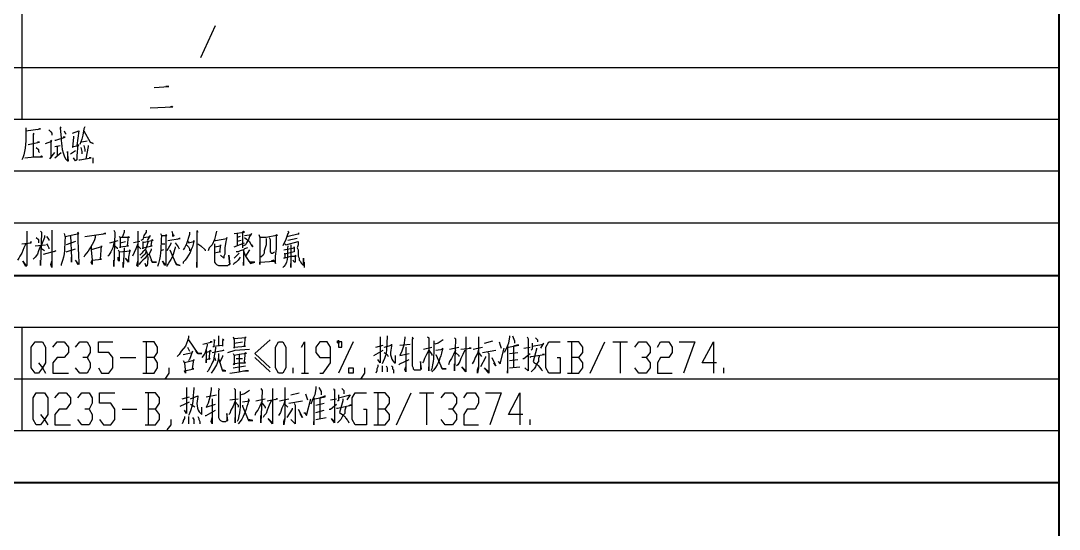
# Model space of a CAD drawing. Header units: millimetres. Extents: x 0 to 822, y 14 to 1153.
# Drawn here: x 638.5 to 819, y 938.5 to 1027 of the extents above; entities that cross this region are included whole.
import ezdxf

# ---------------------------------------------------------------- set-up
doc = ezdxf.new("R2010")
doc.units = ezdxf.units.MM
doc.layers.add('1', color=7, linetype='Continuous')

msp = doc.modelspace()

# ---------------------------------------------------------------- hatches: boundary and pattern name
h = msp.add_hatch(color=0)
h.dxf.hatch_style = 2
h.paths.add_polyline_path([(693.72, 970.701732), (693.36, 970.881732), (693.36, 971.241732), (693.72, 971.421732), (693.9, 971.241732), (693.9, 970.881732)])

# ---------------------------------------------------------------- linework, layer by layer
at = {"layer": '1', "color": 0, "lineweight": 40}
for points in [[(43.56, 14.721732), (819, 14.721732), (819, 1153.221732), (43.56, 1153.221732), (43.56, 14.721732)], [(819, 982.581732), (569.34, 982.581732)], [(819, 946.581732), (569.34, 946.581732)]]:
    msp.add_lwpolyline(points, dxfattribs=at)
at = {"layer": '1', "color": 0, "lineweight": 25}
for points in [[(638.64, 1135.941732), (638.64, 1009.761732)], [(669.78, 1020.561732), (672.3, 1026.141732)], [(819, 1018.761732), (569.34, 1018.761732)], [(661.68, 1015.341732), (664.2, 1015.521732), (664.02, 1015.521732), (663.66, 1015.521732)], [(664.38, 1011.921732), (664.74, 1012.101732), (664.92, 1011.921732), (660.96, 1011.741732)], [(819, 1009.761732), (569.34, 1009.761732)], [(639.36, 1007.781732), (641.88, 1008.141732), (641.7, 1008.141732), (641.34, 1007.961732)], [(640.62, 1007.421732), (640.8, 1007.241732), (640.62, 1007.241732), (640.62, 1003.281732)], [(643.32, 1007.961732), (643.68, 1007.601732), (643.86, 1007.421732), (643.86, 1007.061732)], [(646.02, 1007.781732), (646.2, 1007.421732), (646.38, 1007.241732)], [(647.46, 1007.421732), (648.54, 1007.781732), (648.54, 1007.781732), (648.18, 1005.261732)], [(649.62, 1008.501732), (649.44, 1008.141732), (649.26, 1007.061732), (649.08, 1006.341732), (648.72, 1005.441732), (648.72, 1005.441732)], [(649.44, 1007.781732), (650.52, 1005.801732), (651.06, 1005.621732), (650.52, 1005.801732)], [(639.72, 1005.441732), (641.7, 1005.801732), (641.7, 1005.801732), (641.34, 1005.801732)], [(642.78, 1005.621732), (643.86, 1005.981732), (643.68, 1006.161732), (643.68, 1003.101732), (643.5, 1002.921732), (644.4, 1004.001732)], [(644.4, 1006.161732), (644.4, 1006.161732), (644.58, 1006.161732), (646.2, 1006.701732), (646.02, 1006.701732), (645.84, 1006.701732)], [(647.64, 1006.881732), (647.64, 1006.701732), (647.64, 1006.701732), (647.46, 1004.901732), (647.46, 1004.901732), (647.64, 1005.081732), (648.54, 1005.261732), (648.36, 1005.441732), (648.18, 1003.461732), (648.18, 1003.101732), (648.18, 1002.741732), (648, 1002.561732), (647.64, 1003.101732)], [(649.98, 1005.981732), (649.08, 1005.801732)], [(641.16, 1004.901732), (641.52, 1004.541732), (641.52, 1004.181732), (641.7, 1004.001732)], [(644.4, 1005.081732), (645.3, 1005.261732)], [(644.4, 1003.101732), (645.48, 1004.001732)], [(644.76, 1005.081732), (644.76, 1003.461732)], [(647.1, 1003.821732), (648, 1004.361732)], [(648.9, 1004.901732), (649.08, 1004.181732), (649.08, 1003.821732)], [(649.44, 1005.261732), (649.62, 1004.541732), (649.62, 1004.181732)], [(650.16, 1005.261732), (650.16, 1005.081732), (649.8, 1002.921732)], [(639.18, 1003.101732), (640.8, 1003.281732), (642.24, 1003.281732), (642.06, 1003.461732), (641.88, 1003.281732)], [(648.54, 1002.741732), (648.72, 1002.741732), (648.72, 1002.741732), (650.7, 1003.101732), (650.52, 1003.101732), (650.34, 1003.101732)], [(651.06, 1002.201732), (651.06, 1003.101732)], [(819, 1000.761732), (569.34, 1000.761732)], [(819, 991.761732), (569.34, 991.761732)], [(639.54, 990.321732), (639.54, 984.381732), (639.36, 984.201732), (638.82, 985.101732), (639.36, 984.381732)], [(641.88, 990.321732), (642.06, 990.141732), (641.88, 984.381732), (641.88, 984.741732), (641.88, 985.281732)], [(642.6, 989.601732), (642.6, 989.241732), (642.06, 987.981732)], [(642.96, 989.421732), (643.32, 988.881732), (643.32, 988.701732)], [(643.86, 990.501732), (643.86, 990.141732), (643.86, 984.021732), (643.68, 984.561732), (643.86, 985.101732)], [(647.1, 989.601732), (647.28, 985.641732), (647.28, 984.921732), (647.28, 985.101732), (647.28, 985.821732)], [(649.62, 989.421732), (653.22, 989.961732), (653.04, 989.961732), (652.68, 989.781732)], [(654.66, 990.501732), (654.84, 990.141732), (654.66, 984.201732), (654.66, 984.561732), (654.66, 985.281732)], [(655.56, 989.421732), (655.74, 989.241732), (655.74, 987.441732), (655.74, 987.621732), (657.18, 987.801732), (657, 987.801732), (657.18, 989.421732), (657.36, 989.241732), (655.74, 989.241732)], [(656.46, 990.501732), (656.46, 990.141732), (656.1, 989.241732)], [(658.8, 990.321732), (658.8, 990.141732), (658.8, 984.201732), (658.62, 984.381732), (658.8, 985.101732)], [(660.24, 990.501732), (660.24, 990.141732), (659.88, 989.601732), (659.7, 988.881732), (659.34, 988.701732)], [(659.88, 989.241732), (660.96, 989.421732), (660.96, 989.601732), (660.42, 988.701732)], [(662.94, 989.601732), (663.84, 989.601732), (663.66, 989.781732), (663.66, 989.241732), (663.66, 984.561732), (663.48, 984.381732), (663.12, 985.101732), (663.48, 984.561732)], [(664.74, 990.321732), (664.92, 989.781732), (665.1, 989.601732), (664.92, 989.421732), (664.92, 989.781732)], [(667.8, 990.141732), (667.8, 989.781732), (667.26, 988.161732), (666.9, 987.441732), (666.72, 987.081732)], [(669.06, 990.501732), (669.24, 990.141732), (669.06, 990.321732), (669.06, 984.021732), (669.06, 984.381732), (669.06, 984.921732)], [(672.48, 990.321732), (672.3, 989.601732), (672.12, 988.881732), (671.76, 987.981732), (671.22, 987.441732), (671.04, 986.901732)], [(675.54, 989.961732), (677.34, 990.141732), (677.16, 990.321732), (676.98, 990.141732), (676.98, 987.441732)], [(676.08, 989.961732), (676.08, 987.801732)], [(676.62, 989.421732), (676.08, 989.241732)], [(677.34, 989.601732), (678.6, 989.781732), (678.6, 989.961732), (678.24, 989.421732), (678.06, 988.881732), (677.7, 988.341732), (677.52, 987.981732), (677.16, 987.801732)], [(679.86, 989.781732), (680.04, 989.241732), (680.04, 986.721732), (680.04, 985.101732), (680.04, 984.561732), (680.04, 984.921732), (682.56, 985.101732), (682.38, 985.281732), (682.02, 985.101732)], [(682.56, 985.101732), (682.74, 984.741732), (682.74, 985.281732), (682.74, 986.001732), (682.92, 987.261732), (682.92, 988.161732), (682.92, 989.781732), (683.1, 989.601732), (682.92, 989.601732), (681.12, 989.241732), (680.04, 989.241732)], [(684.9, 990.321732), (685.08, 990.141732), (684.9, 989.961732), (684.54, 988.881732), (684, 987.801732)], [(684.72, 989.421732), (686.88, 989.961732), (686.7, 989.961732), (686.7, 989.781732)], [(639.36, 988.161732), (639, 987.441732), (638.64, 986.541732), (638.28, 986.001732), (638.1, 985.641732), (637.92, 985.281732)], [(638.64, 988.161732), (640.26, 988.341732), (640.26, 988.521732), (640.08, 988.341732)], [(641.88, 987.801732), (641.52, 986.901732), (641.34, 986.361732), (640.98, 985.821732), (640.62, 985.461732)], [(640.98, 987.801732), (642.78, 987.981732)], [(641.16, 989.241732), (641.52, 988.881732), (641.52, 988.521732), (641.52, 988.341732)], [(642.96, 988.161732), (643.14, 987.801732), (643.32, 987.441732), (643.32, 987.261732)], [(648, 988.521732), (646.38, 987.981732)], [(650.7, 987.621732), (650.7, 987.081732), (650.88, 985.281732), (650.88, 984.561732), (650.7, 984.921732), (650.88, 985.281732), (652.5, 985.461732), (652.32, 985.461732), (652.5, 987.801732), (652.5, 987.621732), (650.7, 987.081732)], [(654.66, 988.341732), (654.48, 987.441732), (654.12, 986.721732), (653.76, 986.181732), (653.58, 986.001732)], [(653.94, 988.341732), (655.38, 988.701732)], [(654.84, 987.801732), (655.2, 987.441732), (655.2, 987.261732)], [(655.74, 988.341732), (656.64, 988.521732)], [(658.8, 988.161732), (658.44, 987.261732), (657.9, 986.001732)], [(659.16, 988.521732), (658.08, 988.341732)], [(658.8, 987.801732), (659.34, 987.261732)], [(660.6, 988.521732), (660.24, 987.441732), (660.06, 987.081732), (659.7, 986.721732), (659.52, 986.541732), (659.16, 986.181732)], [(659.7, 988.521732), (659.7, 987.261732), (659.7, 987.441732), (661.32, 987.801732), (661.14, 987.801732), (661.32, 988.881732), (661.5, 988.701732), (659.7, 988.341732)], [(662.94, 988.161732), (663.48, 988.161732)], [(664.56, 988.341732), (664.56, 988.161732), (663.84, 986.901732)], [(664.02, 988.701732), (666.18, 989.061732), (666, 989.061732), (665.64, 988.881732)], [(665.28, 988.341732), (665.82, 987.621732), (666, 987.261732)], [(667.26, 987.981732), (667.62, 987.621732), (667.8, 987.261732), (667.8, 986.901732)], [(669.24, 988.161732), (669.78, 987.801732), (670.5, 987.081732), (670.5, 986.901732)], [(672.12, 988.701732), (672.3, 988.701732), (674.28, 989.061732), (674.28, 989.241732), (674.1, 988.521732), (673.92, 987.441732), (673.92, 986.361732), (673.74, 986.001732), (673.74, 985.641732), (673.2, 986.181732), (673.74, 985.641732)], [(672.12, 988.161732), (672.12, 987.801732), (672.12, 985.281732), (672.12, 984.921732), (672.3, 984.741732), (672.48, 984.561732), (672.84, 984.381732), (673.38, 984.381732), (673.92, 984.381732), (674.46, 984.381732), (674.64, 984.561732), (674.82, 984.561732), (674.64, 986.181732), (674.82, 984.561732)], [(672.12, 987.621732), (673.2, 987.801732), (673.2, 987.981732), (673.02, 986.721732), (673.2, 986.721732), (672.12, 986.541732)], [(675.54, 987.621732), (677.34, 988.341732)], [(676.8, 988.701732), (676.08, 988.521732)], [(677.34, 989.241732), (678.24, 988.521732), (678.42, 988.161732), (678.6, 987.981732), (678.78, 987.621732), (678.6, 987.981732)], [(681.12, 989.061732), (681.12, 987.981732), (680.94, 987.441732), (680.76, 986.901732), (680.76, 986.541732), (680.58, 986.181732), (680.22, 985.821732)], [(681.66, 989.241732), (681.84, 988.881732), (681.84, 987.081732), (681.84, 986.721732), (682.02, 986.541732), (682.2, 986.541732), (682.56, 986.721732)], [(684.18, 987.081732), (685.98, 987.441732), (685.98, 987.621732), (685.98, 986.721732), (685.98, 986.721732), (684.36, 986.361732), (684.36, 986.541732), (684.36, 986.361732), (684.36, 985.641732), (684.18, 985.641732), (685.44, 986.001732), (686.34, 986.001732), (686.16, 986.181732), (686.16, 985.461732), (686.16, 985.101732), (686.16, 984.921732), (685.98, 984.921732), (685.8, 985.281732)], [(684.36, 988.161732), (684.54, 987.981732), (686.7, 988.521732), (686.7, 988.521732), (686.7, 988.341732), (686.7, 987.981732), (686.52, 987.441732), (686.7, 987.081732), (686.7, 986.721732), (686.7, 986.361732), (686.7, 986.001732), (686.88, 985.641732), (686.88, 985.281732), (687.06, 985.101732), (687.24, 984.741732), (687.42, 984.561732), (687.6, 984.381732), (687.6, 984.561732), (687.6, 985.641732), (687.6, 984.561732)], [(686.52, 989.061732), (684.9, 988.701732)], [(685.44, 987.981732), (685.44, 987.801732), (685.44, 984.021732), (685.44, 984.741732)], [(641.88, 987.441732), (642.42, 987.081732), (642.6, 986.901732)], [(642.42, 986.361732), (644.58, 986.901732), (644.58, 986.901732), (644.22, 986.721732)], [(646.38, 986.721732), (648, 987.261732)], [(655.38, 987.081732), (655.56, 986.721732), (655.56, 985.101732), (655.38, 985.281732), (655.38, 985.821732)], [(655.56, 986.721732), (657.54, 986.901732), (657.36, 987.081732), (657.36, 986.721732), (657.18, 985.821732), (657.18, 985.281732), (657.18, 984.921732), (656.64, 985.641732), (657.18, 985.101732)], [(656.46, 987.441732), (656.28, 984.021732), (656.28, 984.381732), (656.28, 984.921732)], [(660.42, 986.181732), (660.06, 985.641732), (659.7, 985.281732), (659.34, 984.921732), (658.98, 984.561732)], [(660.24, 986.901732), (660.24, 986.901732), (660.06, 986.361732), (659.7, 986.001732), (659.34, 985.641732), (659.34, 985.641732)], [(661.14, 987.261732), (661.14, 987.081732), (660.78, 986.361732), (660.42, 986.181732)], [(660.78, 986.361732), (661.32, 984.921732), (662.04, 984.921732), (661.32, 984.921732), (661.14, 985.281732)], [(663.3, 987.081732), (662.76, 986.901732)], [(664.38, 987.081732), (664.38, 987.081732), (665.46, 984.561732), (666.18, 984.381732), (665.64, 984.561732), (665.28, 984.921732)], [(676.62, 985.821732), (676.26, 985.281732), (675.9, 984.921732), (675.54, 984.741732), (675.36, 984.561732)], [(676.44, 986.541732), (675.54, 985.641732)], [(677.88, 987.441732), (677.34, 987.261732), (677.16, 987.081732), (676.62, 986.901732), (676.26, 986.721732), (675.9, 986.721732)], [(677.16, 987.081732), (677.16, 984.381732), (677.16, 984.921732)], [(677.16, 986.901732), (677.52, 986.001732), (677.88, 985.461732), (678.42, 984.741732), (679.14, 984.921732), (678.42, 984.921732), (678.06, 985.101732)], [(678.24, 987.081732), (677.52, 986.001732)], [(687.78, 984.021732), (687.78, 984.921732)], [(819, 973.581732), (569.34, 973.581732)], [(638.64, 973.581732), (638.64, 955.581732)], [(667.62, 972.141732), (667.62, 971.781732), (667.44, 971.241732), (667.08, 970.341732), (666.36, 969.441732), (666, 968.901732), (665.64, 968.541732)], [(667.62, 971.421732), (669.24, 969.081732), (669.96, 969.081732), (669.24, 969.081732), (668.88, 969.441732)], [(671.94, 971.421732), (672.12, 971.421732), (671.94, 970.161732), (671.94, 970.341732), (673.56, 970.521732)], [(672.84, 972.141732), (672.84, 971.781732), (672.84, 971.781732), (672.84, 970.521732)], [(673.56, 971.601732), (673.74, 971.421732), (673.56, 971.241732), (673.56, 970.341732)], [(675.36, 971.961732), (675.54, 971.421732), (675.54, 969.981732), (675.54, 970.161732), (677.52, 970.341732), (677.34, 970.341732), (677.52, 971.961732), (677.52, 971.781732), (675.54, 971.601732)], [(681.84, 966.561732), (679.14, 969.081732), (681.84, 971.421732)], [(700.92, 971.961732), (700.92, 967.461732), (700.56, 968.001732)], [(705.24, 971.961732), (705.24, 971.781732), (705.06, 970.521732), (704.7, 969.441732), (704.34, 968.721732), (704.34, 968.721732), (704.34, 968.721732), (705.96, 969.081732)], [(706.5, 971.961732), (706.68, 971.601732), (706.5, 971.601732), (706.5, 970.341732), (706.5, 968.361732), (706.5, 967.281732), (706.5, 966.921732), (706.68, 966.561732), (706.68, 966.381732), (706.86, 966.201732), (707.22, 966.201732), (707.76, 966.201732), (707.94, 966.201732), (708.12, 966.381732), (707.94, 967.641732), (707.94, 966.381732)], [(709.2, 971.961732), (709.38, 971.781732), (709.38, 966.021732), (709.38, 966.381732), (709.38, 966.741732)], [(711.9, 971.421732), (711, 970.881732), (710.46, 970.701732)], [(713.88, 971.781732), (714.06, 971.601732), (713.88, 966.021732), (713.88, 966.381732), (713.88, 967.281732)], [(715.86, 971.961732), (715.86, 971.601732), (715.86, 966.201732), (715.86, 966.021732), (715.86, 965.841732), (715.14, 966.741732), (715.86, 966.021732)], [(718.02, 971.961732), (718.02, 966.561732), (717.84, 965.661732), (717.84, 966.201732), (718.02, 966.741732)], [(723.42, 972.141732), (723.42, 971.961732), (723.24, 970.881732), (722.88, 969.981732), (722.52, 969.261732)], [(723.96, 972.141732), (724.32, 971.241732), (724.32, 971.061732), (724.32, 970.881732)], [(726.48, 971.961732), (726.66, 971.601732), (726.66, 971.601732), (726.66, 966.381732), (726.66, 966.021732), (726.66, 966.021732), (726.12, 966.561732), (726.66, 966.021732)], [(727.92, 971.781732), (728.28, 971.421732), (728.28, 971.241732), (728.28, 971.061732)], [(641.52, 967.461732), (642.24, 966.561732), (641.52, 965.661732), (640.98, 965.661732), (640.26, 966.561732), (640.26, 970.161732), (640.98, 971.061732), (642.24, 971.061732), (642.78, 970.161732), (642.78, 967.461732), (642.24, 966.561732), (642.78, 965.661732)], [(644.04, 970.161732), (644.76, 971.061732), (646.02, 971.061732), (646.74, 970.161732), (646.74, 969.261732), (646.02, 968.361732), (644.76, 968.361732), (644.04, 967.461732), (644.04, 965.661732), (646.74, 965.661732)], [(648, 970.161732), (648.72, 971.061732), (649.98, 971.061732), (650.52, 970.161732), (650.52, 969.261732), (649.98, 968.361732), (649.26, 968.361732)], [(651.96, 966.561732), (652.5, 965.661732), (653.76, 965.661732), (654.48, 966.561732), (654.48, 968.361732), (653.76, 969.261732), (651.96, 969.261732), (651.96, 971.061732), (654.48, 971.061732)], [(661.68, 968.361732), (662.22, 969.261732), (662.22, 970.161732), (661.68, 971.061732), (659.7, 971.061732)], [(660.24, 971.061732), (660.24, 965.661732)], [(667.44, 970.161732), (667.8, 969.441732)], [(670.86, 970.701732), (670.86, 970.521732), (670.68, 969.801732), (670.5, 969.261732), (670.32, 968.901732), (669.96, 968.361732)], [(670.14, 970.701732), (671.76, 971.061732), (671.58, 971.061732), (671.58, 971.061732), (671.4, 971.061732)], [(670.68, 969.621732), (670.68, 969.261732), (670.68, 967.461732), (670.68, 968.001732), (671.4, 968.181732), (671.22, 968.001732), (671.4, 969.621732), (671.58, 969.441732), (670.68, 969.261732)], [(671.76, 969.261732), (673.74, 969.621732), (673.74, 969.621732), (673.38, 969.441732)], [(674.46, 969.261732), (675.72, 969.621732), (678.24, 969.801732)], [(675.54, 970.881732), (676.98, 971.061732)], [(683.28, 965.661732), (682.74, 966.561732), (682.74, 970.161732), (683.28, 971.061732), (684, 971.061732), (684.54, 970.161732), (684.54, 966.561732), (684, 965.661732), (683.28, 965.661732)], [(687.24, 970.161732), (687.78, 971.061732), (687.78, 965.661732)], [(690.48, 965.661732), (691.02, 965.661732), (692.28, 967.461732), (692.28, 970.161732), (691.74, 971.061732), (690.48, 971.061732), (689.76, 970.161732), (689.76, 969.261732), (690.48, 968.361732), (692.28, 968.361732)], [(694.26, 971.061732), (693.72, 971.061732), (693.72, 970.161732), (694.26, 970.161732), (694.26, 971.061732)], [(696.24, 971.061732), (693.72, 965.661732)], [(699.84, 968.721732), (701.46, 969.621732)], [(700.2, 970.161732), (701.46, 970.521732)], [(704.34, 970.521732), (706.14, 970.701732)], [(705.42, 970.161732), (705.42, 969.981732), (705.42, 969.801732), (705.42, 965.841732), (705.24, 966.201732), (705.42, 966.741732)], [(709.38, 969.621732), (709.02, 968.901732), (708.66, 968.181732), (708.48, 967.641732), (708.3, 967.461732)], [(708.48, 969.801732), (709.92, 970.161732)], [(709.38, 969.621732), (709.92, 968.901732), (709.92, 968.721732)], [(714.06, 969.621732), (713.7, 968.901732), (713.34, 968.181732), (712.98, 967.641732), (712.8, 967.101732)], [(712.98, 969.801732), (714.6, 970.161732)], [(715.68, 969.621732), (715.32, 968.901732), (714.96, 968.181732), (714.78, 967.641732), (714.42, 967.101732), (714.24, 966.921732)], [(714.96, 969.801732), (716.76, 969.981732), (716.58, 969.981732), (716.4, 969.981732)], [(718.02, 969.801732), (717.84, 969.081732), (717.48, 968.361732), (717.3, 967.821732), (716.94, 967.281732)], [(717.12, 969.801732), (718.74, 970.161732)], [(718.74, 969.261732), (721.08, 969.621732)], [(719.1, 970.881732), (720.54, 971.241732)], [(721.44, 967.641732), (721.44, 967.641732), (721.8, 967.281732), (722.52, 969.981732)], [(721.62, 971.061732), (721.8, 970.521732), (721.98, 969.981732)], [(723.06, 970.341732), (723.06, 966.201732), (723.06, 965.661732), (723.06, 966.021732)], [(723.24, 970.161732), (725.04, 970.521732), (725.04, 970.521732), (724.68, 970.521732), (724.14, 970.341732), (724.14, 966.561732)], [(725.94, 969.981732), (727.02, 970.161732)], [(727.38, 970.881732), (727.38, 970.341732), (727.38, 969.981732), (727.38, 969.801732), (727.2, 969.621732)], [(727.38, 970.341732), (729.36, 970.701732), (729.36, 970.881732), (728.82, 969.981732)], [(731.7, 968.361732), (732.24, 968.361732), (732.24, 965.661732), (730.26, 965.661732), (729.72, 966.561732), (729.72, 970.161732), (730.26, 971.061732), (732.24, 971.061732)], [(735.48, 968.361732), (736.2, 969.261732), (736.2, 970.161732), (735.48, 971.061732), (733.5, 971.061732)], [(734.22, 971.061732), (734.22, 965.661732)], [(737.46, 965.661732), (739.98, 971.061732)], [(741.42, 971.061732), (743.94, 971.061732)], [(742.68, 971.061732), (742.68, 965.661732)], [(745.2, 970.161732), (745.92, 971.061732), (747.18, 971.061732), (747.9, 970.161732), (747.9, 969.261732), (747.18, 968.361732), (746.46, 968.361732)], [(749.16, 970.161732), (749.7, 971.061732), (751.14, 971.061732), (751.68, 970.161732), (751.68, 969.261732), (751.14, 968.361732), (749.7, 968.361732), (749.16, 967.461732), (749.16, 965.661732), (751.68, 965.661732)], [(752.94, 971.061732), (755.64, 971.061732), (753.66, 965.661732)], [(759.42, 967.461732), (756.9, 967.461732), (758.88, 971.061732), (758.88, 965.661732)], [(649.98, 968.361732), (650.52, 967.461732), (650.52, 966.561732), (649.98, 965.661732), (648.72, 965.661732), (648, 966.561732)], [(655.74, 968.361732), (658.44, 968.361732)], [(659.7, 965.661732), (661.68, 965.661732), (662.22, 966.561732), (662.22, 967.461732), (661.68, 968.361732), (660.24, 968.361732)], [(666.72, 968.901732), (668.34, 969.261732), (668.34, 969.441732), (667.8, 968.001732), (667.62, 967.821732)], [(666.72, 967.821732), (666.9, 967.461732), (667.08, 965.661732), (666.9, 966.021732), (668.52, 966.381732), (668.34, 966.381732), (668.52, 968.001732), (668.52, 967.821732), (666.9, 967.461732)], [(672.12, 968.361732), (672.3, 967.821732)], [(672.84, 968.181732), (673.56, 966.021732), (674.1, 966.021732), (673.56, 966.201732), (673.38, 966.381732)], [(673.56, 968.721732), (673.56, 968.541732), (673.02, 967.461732)], [(675.36, 969.081732), (675.54, 968.721732), (675.54, 967.101732), (675.36, 967.281732), (676.44, 967.461732), (677.52, 967.461732), (677.34, 967.641732), (677.52, 969.261732), (677.7, 969.081732), (676.44, 968.901732), (675.54, 968.721732)], [(675.9, 968.181732), (676.98, 968.181732)], [(676.44, 968.901732), (676.44, 965.841732)], [(681.84, 965.841732), (679.14, 968.361732)], [(701.64, 969.261732), (702.18, 968.901732), (702.36, 968.541732)], [(704.16, 967.101732), (704.34, 967.281732), (705.96, 968.001732)], [(710.64, 968.901732), (710.64, 968.901732), (711.72, 966.381732), (712.44, 966.381732), (711.72, 966.381732), (711.54, 966.741732)], [(714.06, 969.261732), (714.6, 968.721732), (714.6, 968.541732)], [(718.02, 969.261732), (718.56, 968.541732)], [(719.28, 968.541732), (719.28, 968.361732), (718.38, 966.741732)], [(719.64, 969.261732), (719.82, 969.081732), (719.82, 965.841732), (719.82, 965.661732), (719.1, 966.561732), (719.82, 965.841732)], [(720.36, 968.361732), (720.9, 967.281732), (721.08, 966.921732), (720.72, 967.461732)], [(723.42, 969.081732), (724.86, 969.261732)], [(723.42, 967.821732), (724.86, 968.001732)], [(725.76, 968.181732), (725.94, 968.181732), (727.02, 969.081732)], [(727.02, 968.541732), (727.02, 968.361732), (727.2, 968.541732), (729.54, 968.901732), (729.36, 968.901732), (729.18, 968.901732)], [(728.64, 968.721732), (728.46, 968.181732), (728.46, 967.641732), (728.1, 967.281732), (727.92, 966.741732), (727.74, 966.381732), (727.56, 966.201732), (727.2, 965.841732)], [(733.5, 965.661732), (735.48, 965.661732), (736.2, 966.561732), (736.2, 967.461732), (735.48, 968.361732), (734.22, 968.361732)], [(747.18, 968.361732), (747.9, 967.461732), (747.9, 966.561732), (747.18, 965.661732), (745.92, 965.661732), (745.2, 966.561732)], [(664.2, 966.561732), (664.2, 965.661732), (663.48, 964.581732)], [(674.82, 965.661732), (676.44, 965.841732), (677.16, 966.021732), (678.06, 966.021732), (677.52, 966.021732)], [(675.36, 966.561732), (677.52, 966.921732)], [(685.8, 965.661732), (685.8, 966.561732)], [(696.24, 965.661732), (695.52, 965.661732), (695.52, 966.561732), (696.24, 966.561732), (696.24, 965.661732)], [(698.22, 966.561732), (698.22, 965.661732), (697.5, 964.581732)], [(700.56, 967.101732), (700.56, 966.741732), (700.38, 966.381732), (700.38, 966.021732), (700.2, 965.661732)], [(701.28, 966.921732), (701.28, 966.201732), (701.28, 965.841732)], [(702, 966.921732), (702.18, 966.561732), (702.18, 966.201732), (702.18, 966.021732), (702.18, 965.841732)], [(702.9, 966.921732), (703.08, 966.741732), (703.08, 966.381732), (703.26, 966.201732), (703.26, 965.841732), (703.26, 965.661732)], [(723.42, 966.561732), (725.22, 966.741732)], [(760.68, 965.661732), (760.68, 966.561732)], [(819, 964.581732), (569.34, 964.581732)], [(687.24, 965.661732), (688.5, 965.661732)], [(667.26, 963.141732), (667.26, 958.641732), (666.9, 959.181732)], [(671.58, 963.141732), (671.58, 962.781732), (671.4, 961.701732), (671.04, 960.441732), (670.68, 959.721732), (670.68, 959.721732), (670.68, 959.721732), (672.3, 960.261732)], [(672.84, 962.961732), (673.02, 962.781732), (672.84, 962.601732), (672.84, 961.521732), (672.84, 959.361732), (672.84, 958.461732), (672.84, 957.921732), (673.02, 957.561732), (673.2, 957.381732), (673.56, 957.201732), (674.1, 957.201732), (674.28, 957.381732), (674.46, 957.381732), (674.28, 958.641732), (674.28, 957.381732)], [(675.54, 962.961732), (675.72, 962.781732), (675.72, 962.781732), (675.72, 957.021732), (675.72, 957.561732), (675.72, 957.921732)], [(678.24, 962.601732), (677.34, 962.061732), (676.8, 961.881732)], [(680.22, 962.961732), (680.4, 962.601732), (680.22, 957.021732), (680.22, 957.381732), (680.22, 958.281732)], [(682.2, 962.961732), (682.2, 962.781732), (682.2, 957.381732), (682.2, 957.021732), (682.2, 956.841732), (681.48, 957.741732), (682.2, 957.021732)], [(684.36, 963.141732), (684.36, 957.741732), (684.18, 956.661732), (684.18, 957.201732), (684.36, 957.741732)], [(689.76, 963.321732), (689.76, 962.961732), (689.58, 961.881732), (689.22, 961.161732), (688.86, 960.261732)], [(690.3, 963.141732), (690.66, 962.421732), (690.66, 962.241732), (690.66, 961.881732)], [(692.82, 962.961732), (693, 962.601732), (693, 962.781732), (693, 957.381732), (693, 957.201732), (693, 957.021732), (692.46, 957.741732), (693, 957.201732)], [(694.26, 962.961732), (694.62, 962.601732), (694.62, 962.241732), (694.62, 962.061732)], [(641.88, 958.461732), (642.6, 957.561732), (641.88, 956.661732), (641.16, 956.661732), (640.62, 957.561732), (640.62, 961.341732), (641.16, 962.241732), (642.6, 962.241732), (643.14, 961.341732), (643.14, 958.461732), (642.6, 957.561732), (643.14, 956.661732)], [(644.4, 961.341732), (645.12, 962.241732), (646.38, 962.241732), (647.1, 961.341732), (647.1, 960.441732), (646.38, 959.361732), (645.12, 959.361732), (644.4, 958.461732), (644.4, 956.661732), (647.1, 956.661732)], [(648.36, 961.341732), (649.08, 962.241732), (650.34, 962.241732), (650.88, 961.341732), (650.88, 960.441732), (650.34, 959.361732), (649.62, 959.361732)], [(652.14, 957.561732), (652.86, 956.661732), (654.12, 956.661732), (654.84, 957.561732), (654.84, 959.361732), (654.12, 960.441732), (652.14, 960.441732), (652.14, 962.241732), (654.84, 962.241732)], [(661.86, 959.361732), (662.58, 960.441732), (662.58, 961.341732), (661.86, 962.241732), (660.06, 962.241732)], [(660.6, 962.241732), (660.6, 956.661732)], [(666.18, 959.901732), (667.8, 960.621732)], [(666.54, 961.161732), (667.8, 961.521732)], [(670.68, 961.521732), (672.48, 961.881732)], [(671.76, 961.161732), (671.76, 960.981732), (671.76, 960.981732), (671.76, 956.841732), (671.58, 957.201732), (671.76, 957.921732)], [(675.72, 960.801732), (675.36, 959.901732), (675, 959.181732), (674.82, 958.641732), (674.64, 958.461732)], [(674.82, 960.981732), (676.26, 961.161732)], [(675.72, 960.621732), (676.26, 960.081732), (676.26, 959.721732)], [(680.4, 960.801732), (680.04, 959.901732), (679.68, 959.181732), (679.32, 958.821732), (679.14, 958.281732)], [(679.32, 960.801732), (680.94, 961.161732)], [(682.02, 960.801732), (681.66, 960.081732), (681.3, 959.181732), (681.12, 958.641732), (680.76, 958.281732), (680.58, 957.921732)], [(681.3, 960.801732), (683.1, 961.161732), (682.92, 961.161732), (682.74, 960.981732)], [(684.36, 960.801732), (684.18, 960.261732), (683.82, 959.541732), (683.64, 958.821732), (683.28, 958.281732)], [(683.46, 960.801732), (685.08, 961.161732)], [(685.08, 960.441732), (687.42, 960.801732)], [(685.44, 961.881732), (686.88, 962.241732)], [(687.78, 958.641732), (687.78, 958.821732), (688.14, 958.281732), (688.86, 961.161732)], [(687.96, 962.061732), (688.14, 961.521732), (688.32, 960.981732)], [(689.4, 961.341732), (689.4, 957.201732), (689.4, 956.661732), (689.4, 957.201732)], [(689.58, 961.161732), (691.38, 961.521732), (691.38, 961.701732), (691.02, 961.521732), (690.48, 961.341732), (690.48, 957.741732)], [(692.28, 960.981732), (693.36, 961.161732)], [(693.72, 961.881732), (693.72, 961.341732), (693.72, 960.981732), (693.72, 960.801732), (693.54, 960.801732)], [(693.72, 961.341732), (695.7, 961.881732), (695.7, 961.881732), (695.16, 960.981732)], [(698.04, 959.361732), (698.58, 959.361732), (698.58, 956.661732), (696.6, 956.661732), (696.06, 957.561732), (696.06, 961.341732), (696.6, 962.241732), (698.58, 962.241732)], [(701.82, 959.361732), (702.54, 960.441732), (702.54, 961.341732), (701.82, 962.241732), (699.84, 962.241732)], [(700.56, 962.241732), (700.56, 956.661732)], [(703.8, 956.661732), (706.32, 962.241732)], [(707.76, 962.241732), (710.28, 962.241732)], [(709.02, 962.241732), (709.02, 956.661732)], [(711.54, 961.341732), (712.26, 962.241732), (713.52, 962.241732), (714.24, 961.341732), (714.24, 960.441732), (713.52, 959.361732), (712.8, 959.361732)], [(715.5, 961.341732), (716.04, 962.241732), (717.48, 962.241732), (718.02, 961.341732), (718.02, 960.441732), (717.48, 959.361732), (716.04, 959.361732), (715.5, 958.461732), (715.5, 956.661732), (718.02, 956.661732)], [(719.28, 962.241732), (721.98, 962.241732), (720, 956.661732)], [(725.76, 958.461732), (723.24, 958.461732), (725.22, 962.241732), (725.22, 956.661732)], [(650.34, 959.361732), (650.88, 958.461732), (650.88, 957.561732), (650.34, 956.661732), (649.08, 956.661732), (648.36, 957.561732)], [(656.1, 959.361732), (658.62, 959.361732)], [(660.06, 956.661732), (661.86, 956.661732), (662.58, 957.561732), (662.58, 958.461732), (661.86, 959.361732), (660.6, 959.361732)], [(667.98, 960.261732), (668.52, 959.901732), (668.7, 959.721732)], [(670.5, 958.281732), (670.68, 958.281732), (672.3, 959.181732)], [(676.98, 960.081732), (676.98, 959.901732), (678.06, 957.381732), (678.78, 957.381732), (678.06, 957.561732), (677.88, 957.741732)], [(680.4, 960.441732), (680.94, 959.721732), (680.94, 959.541732)], [(684.36, 960.261732), (684.9, 959.721732)], [(685.62, 959.541732), (685.62, 959.361732), (684.72, 957.921732)], [(685.98, 960.441732), (686.16, 960.081732), (686.16, 957.021732), (686.16, 956.841732), (685.44, 957.561732), (686.16, 956.841732)], [(686.7, 959.361732), (687.24, 958.281732), (687.42, 957.921732), (687.06, 958.641732)], [(689.76, 960.081732), (691.2, 960.441732)], [(689.76, 958.821732), (691.2, 959.181732)], [(692.1, 959.361732), (692.28, 959.361732), (693.36, 960.261732)], [(693.36, 959.541732), (693.36, 959.541732), (693.54, 959.541732), (695.88, 960.081732), (695.7, 960.081732), (695.52, 959.901732)], [(694.98, 959.721732), (694.8, 959.181732), (694.8, 958.641732), (694.44, 958.281732), (694.26, 957.921732), (694.08, 957.561732), (693.54, 957.021732)], [(699.84, 956.661732), (701.82, 956.661732), (702.54, 957.561732), (702.54, 958.461732), (701.82, 959.361732), (700.56, 959.361732)], [(713.52, 959.361732), (714.24, 958.461732), (714.24, 957.561732), (713.52, 956.661732), (712.26, 956.661732), (711.54, 957.561732)], [(664.56, 957.561732), (664.56, 956.661732), (663.84, 955.761732)], [(666.9, 958.101732), (666.9, 957.741732), (666.72, 957.381732), (666.72, 957.201732), (666.54, 956.841732)], [(667.62, 958.101732), (667.62, 957.381732), (667.62, 956.841732)], [(668.34, 957.921732), (668.52, 957.561732), (668.52, 957.381732), (668.52, 957.201732), (668.52, 956.841732)], [(669.24, 958.101732), (669.42, 957.741732), (669.42, 957.561732), (669.6, 957.201732), (669.6, 956.841732), (669.6, 956.841732)], [(689.76, 957.561732), (691.56, 957.921732)], [(727.02, 956.661732), (727.02, 957.561732)], [(819, 955.581732), (569.34, 955.581732)]]:
    msp.add_lwpolyline(points, dxfattribs=at)
for points, knots in [([(639.36, 1008.321732), (639.36, 1008.321732), (639.36, 1007.781732), (639.36, 1007.781732), (639.36, 1006.521732), (639.36, 1004.361732), (638.82, 1003.101732), (638.82, 1003.101732), (638.64, 1002.741732), (638.64, 1002.741732)], [0, 0, 0, 0, 1, 1, 1, 2, 2, 2, 3, 3, 3, 3]), ([(645.3, 1008.501732), (645.3, 1008.501732), (645.48, 1008.321732), (645.48, 1008.321732), (645.48, 1008.321732), (645.3, 1008.321732), (645.3, 1008.321732), (645.3, 1008.321732), (645.48, 1006.521732), (645.48, 1006.521732), (645.48, 1005.621732), (645.66, 1003.461732), (646.56, 1002.561732), (646.56, 1002.561732), (646.74, 1002.561732), (646.74, 1002.561732), (646.74, 1002.561732), (646.56, 1004.181732), (646.56, 1004.181732), (646.56, 1004.181732), (646.56, 1002.741732), (646.56, 1002.741732)], [0, 0, 0, 0, 1, 1, 1, 2, 2, 2, 3, 3, 3, 4, 4, 4, 5, 5, 5, 6, 6, 6, 7, 7, 7, 7]), ([(646.02, 989.961732), (646.02, 989.961732), (646.2, 989.241732), (646.2, 989.241732), (646.02, 987.621732), (646.2, 986.361732), (645.48, 984.561732), (645.48, 984.561732), (645.48, 984.381732), (645.48, 984.381732)], [0, 0, 0, 0, 1, 1, 1, 2, 2, 2, 3, 3, 3, 3]), ([(646.2, 989.421732), (646.2, 989.421732), (648.54, 989.961732), (648.54, 989.961732), (648.54, 989.961732), (648.36, 990.141732), (648.36, 990.141732), (648.36, 990.141732), (648.36, 989.421732), (648.36, 989.421732), (648.36, 988.161732), (648.54, 986.001732), (648.54, 984.741732), (648.54, 984.741732), (648.54, 984.561732), (648.54, 984.561732), (648.54, 984.561732), (648, 985.281732), (648, 985.281732), (648, 985.281732), (648.36, 984.561732), (648.36, 984.561732)], [0, 0, 0, 0, 1, 1, 1, 2, 2, 2, 3, 3, 3, 4, 4, 4, 5, 5, 5, 6, 6, 6, 7, 7, 7, 7]), ([(651.42, 989.601732), (651.42, 989.601732), (651.42, 989.241732), (651.42, 989.241732), (651.06, 988.161732), (650.34, 987.081732), (649.62, 986.181732), (649.62, 986.181732), (649.44, 985.821732), (649.44, 985.821732)], [0, 0, 0, 0, 1, 1, 1, 2, 2, 2, 3, 3, 3, 3]), ([(662.76, 989.961732), (662.76, 989.961732), (662.94, 989.601732), (662.94, 989.601732), (662.76, 987.621732), (662.94, 986.541732), (662.4, 984.741732), (662.4, 984.741732), (662.22, 984.201732), (662.22, 984.201732)], [0, 0, 0, 0, 1, 1, 1, 2, 2, 2, 3, 3, 3, 3]), ([(665.28, 987.621732), (665.28, 987.621732), (665.28, 987.441732), (665.28, 987.441732), (665.1, 986.541732), (664.56, 985.101732), (663.84, 984.381732), (663.84, 984.381732), (663.84, 984.201732), (663.84, 984.201732)], [0, 0, 0, 0, 1, 1, 1, 2, 2, 2, 3, 3, 3, 3]), ([(667.62, 988.521732), (667.62, 988.521732), (667.62, 988.341732), (667.62, 988.341732), (667.62, 988.341732), (668.52, 988.521732), (668.52, 988.521732), (668.52, 988.521732), (668.52, 988.701732), (668.52, 988.701732), (668.52, 988.701732), (668.52, 988.521732), (668.52, 988.521732), (668.34, 987.441732), (667.62, 985.821732), (666.72, 984.921732), (666.72, 984.921732), (666.72, 984.741732), (666.72, 984.741732)], [0, 0, 0, 0, 1, 1, 1, 2, 2, 2, 3, 3, 3, 4, 4, 4, 5, 5, 5, 6, 6, 6, 6]), ([(684.9, 987.801732), (684.9, 987.801732), (684.9, 987.801732), (684.9, 987.801732), (684.72, 986.541732), (685.08, 985.101732), (684.18, 984.201732), (684.18, 984.201732), (684, 984.021732), (684, 984.021732)], [0, 0, 0, 0, 1, 1, 1, 2, 2, 2, 3, 3, 3, 3]), ([(660.06, 987.261732), (660.06, 987.261732), (660.24, 986.901732), (660.24, 986.901732), (660.6, 986.181732), (660.6, 985.281732), (660.42, 984.381732), (660.42, 984.381732), (660.24, 984.201732), (660.24, 984.201732), (660.24, 984.201732), (660.06, 984.741732), (660.06, 984.741732), (660.06, 984.741732), (660.24, 984.201732), (660.24, 984.201732)], [0, 0, 0, 0, 1, 1, 1, 2, 2, 2, 3, 3, 3, 4, 4, 4, 5, 5, 5, 5]), ([(702.18, 972.141732), (702.18, 972.141732), (702.18, 971.781732), (702.18, 971.781732), (702, 969.981732), (702.18, 969.261732), (701.46, 967.641732), (701.46, 967.641732), (701.28, 967.281732), (701.28, 967.281732)], [0, 0, 0, 0, 1, 1, 1, 2, 2, 2, 3, 3, 3, 3]), ([(672.3, 970.161732), (672.3, 970.161732), (672.3, 969.981732), (672.3, 969.981732), (671.94, 967.641732), (672.12, 968.001732), (671.04, 966.021732), (671.04, 966.021732), (670.86, 965.841732), (670.86, 965.841732)], [0, 0, 0, 0, 1, 1, 1, 2, 2, 2, 3, 3, 3, 3]), ([(701.64, 970.161732), (701.64, 970.161732), (702.9, 970.521732), (702.9, 970.521732), (702.9, 970.521732), (702.9, 970.701732), (702.9, 970.701732), (702.9, 970.701732), (702.9, 970.341732), (702.9, 970.341732), (702.72, 969.441732), (702.54, 968.181732), (703.44, 967.461732), (703.44, 967.461732), (703.62, 967.461732), (703.62, 967.461732), (703.62, 967.461732), (703.62, 968.721732), (703.62, 968.721732)], [0, 0, 0, 0, 1, 1, 1, 2, 2, 2, 3, 3, 3, 4, 4, 4, 5, 5, 5, 6, 6, 6, 6]), ([(710.28, 971.241732), (710.28, 971.241732), (710.28, 970.881732), (710.28, 970.881732), (710.28, 968.901732), (710.28, 968.361732), (709.92, 966.381732), (709.92, 966.381732), (709.74, 966.021732), (709.74, 966.021732)], [0, 0, 0, 0, 1, 1, 1, 2, 2, 2, 3, 3, 3, 3]), ([(710.64, 969.621732), (710.64, 969.621732), (711.9, 969.801732), (711.9, 969.801732), (711.9, 969.801732), (711.72, 969.981732), (711.72, 969.981732), (711.72, 969.981732), (711.72, 969.621732), (711.72, 969.621732), (711.36, 968.181732), (711.18, 967.461732), (710.28, 966.201732), (710.28, 966.201732), (709.92, 965.841732), (709.92, 965.841732)], [0, 0, 0, 0, 1, 1, 1, 2, 2, 2, 3, 3, 3, 4, 4, 4, 5, 5, 5, 5]), ([(728.1, 969.981732), (728.1, 969.981732), (728.1, 969.801732), (728.1, 969.801732), (728.1, 969.801732), (727.56, 967.641732), (727.56, 967.641732), (727.56, 967.641732), (727.74, 967.461732), (727.74, 967.461732), (728.46, 967.101732), (728.46, 966.921732), (729, 966.201732), (729, 966.201732), (729.18, 966.021732), (729.18, 966.021732)], [0, 0, 0, 0, 1, 1, 1, 2, 2, 2, 3, 3, 3, 4, 4, 4, 5, 5, 5, 5]), ([(672.84, 969.081732), (672.84, 969.081732), (672.84, 968.721732), (672.84, 968.721732), (672.84, 967.821732), (672.48, 966.921732), (671.94, 966.201732), (671.94, 966.201732), (671.58, 965.661732), (671.58, 965.661732)], [0, 0, 0, 0, 1, 1, 1, 2, 2, 2, 3, 3, 3, 3]), ([(668.52, 963.141732), (668.52, 963.141732), (668.52, 962.961732), (668.52, 962.961732), (668.34, 961.161732), (668.52, 960.441732), (667.8, 958.641732), (667.8, 958.641732), (667.62, 958.281732), (667.62, 958.281732)], [0, 0, 0, 0, 1, 1, 1, 2, 2, 2, 3, 3, 3, 3]), ([(676.62, 962.421732), (676.62, 962.421732), (676.62, 961.881732), (676.62, 961.881732), (676.62, 960.081732), (676.62, 959.361732), (676.26, 957.561732), (676.26, 957.561732), (676.08, 957.201732), (676.08, 957.201732)], [0, 0, 0, 0, 1, 1, 1, 2, 2, 2, 3, 3, 3, 3]), ([(667.98, 961.161732), (667.98, 961.161732), (669.24, 961.701732), (669.24, 961.701732), (669.24, 961.701732), (669.24, 961.701732), (669.24, 961.701732), (669.24, 961.701732), (669.24, 961.521732), (669.24, 961.521732), (669.06, 960.621732), (668.88, 959.181732), (669.78, 958.641732), (669.78, 958.641732), (669.96, 958.461732), (669.96, 958.461732), (669.96, 958.461732), (669.96, 959.721732), (669.96, 959.721732)], [0, 0, 0, 0, 1, 1, 1, 2, 2, 2, 3, 3, 3, 4, 4, 4, 5, 5, 5, 6, 6, 6, 6]), ([(676.98, 960.621732), (676.98, 960.621732), (678.24, 960.801732), (678.24, 960.801732), (678.24, 960.801732), (678.06, 961.161732), (678.06, 961.161732), (678.06, 961.161732), (678.06, 960.801732), (678.06, 960.801732), (677.7, 959.361732), (677.34, 958.461732), (676.62, 957.201732), (676.62, 957.201732), (676.26, 956.841732), (676.26, 956.841732)], [0, 0, 0, 0, 1, 1, 1, 2, 2, 2, 3, 3, 3, 4, 4, 4, 5, 5, 5, 5]), ([(694.44, 961.161732), (694.44, 961.161732), (694.44, 960.801732), (694.44, 960.801732), (694.44, 960.801732), (693.9, 958.821732), (693.9, 958.821732), (693.9, 958.821732), (694.08, 958.641732), (694.08, 958.641732), (694.98, 958.101732), (694.8, 957.921732), (695.34, 957.381732), (695.34, 957.381732), (695.52, 957.021732), (695.52, 957.021732)], [0, 0, 0, 0, 1, 1, 1, 2, 2, 2, 3, 3, 3, 4, 4, 4, 5, 5, 5, 5])]:
    msp.add_open_spline(points, degree=3, knots=knots, dxfattribs=at)

doc.saveas('drawing.dxf')
